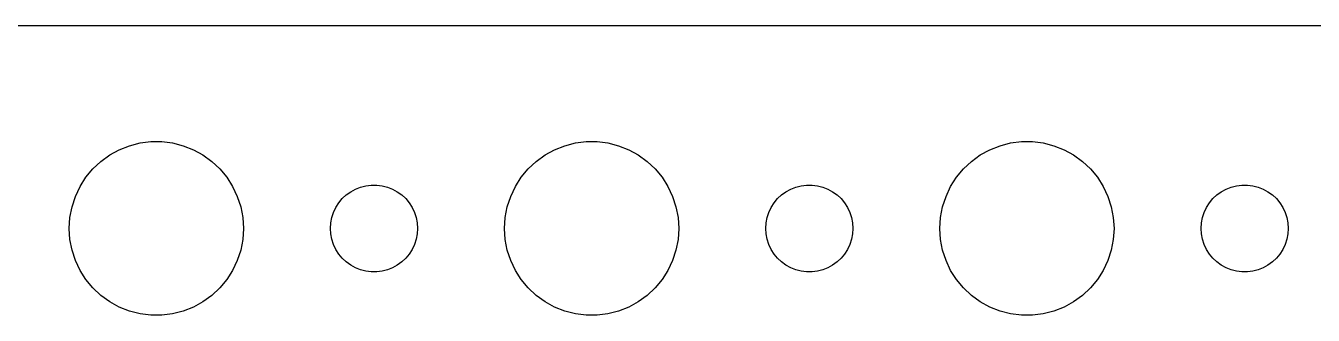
# Model space of a CAD drawing. Header units: metres. Extents: x -164 to 164, y -37 to 37.
# Drawn here: x 78 to 122.36, y 27.01 to 36.99 of the extents above; entities that cross this region are included whole.
import ezdxf

# ---------------------------------------------------------------- set-up
doc = ezdxf.new("R2010")
doc.units = ezdxf.units.M

msp = doc.modelspace()

# ---------------------------------------------------------------- linework, layer by layer
for p, q in [((159.814, 36.9901), (-159.814, 36.9901)), ((81.2227, 32.7145), (81.573, 32.8532)), ((81.573, 32.8532), (81.9379, 32.9469)), ((81.9379, 32.9469), (82.3116, 32.9941)), ((82.3116, 32.9941), (82.6884, 32.9941)), ((82.6884, 32.9941), (83.0621, 32.9469)), ((83.0621, 32.9469), (83.427, 32.8532)), ((83.427, 32.8532), (83.7773, 32.7145)), ((96.2227, 32.7145), (96.573, 32.8532)), ((96.573, 32.8532), (96.9379, 32.9469)), ((96.9379, 32.9469), (97.3116, 32.9941)), ((97.3116, 32.9941), (97.6884, 32.9941)), ((97.6884, 32.9941), (98.0621, 32.9469)), ((98.0621, 32.9469), (98.427, 32.8532)), ((98.427, 32.8532), (98.7773, 32.7145)), ((111.223, 32.7145), (111.573, 32.8532)), ((111.573, 32.8532), (111.938, 32.9469)), ((111.938, 32.9469), (112.312, 32.9941)), ((112.312, 32.9941), (112.688, 32.9941)), ((112.688, 32.9941), (113.062, 32.9469)), ((113.062, 32.9469), (113.427, 32.8532)), ((113.427, 32.8532), (113.777, 32.7145)), ((80.5877, 32.3115), (80.8925, 32.533)), ((80.8925, 32.533), (81.2227, 32.7145)), ((83.7773, 32.7145), (84.1075, 32.533)), ((84.1075, 32.533), (84.4123, 32.3115)), ((95.5877, 32.3115), (95.8925, 32.533)), ((95.8925, 32.533), (96.2227, 32.7145)), ((98.7773, 32.7145), (99.1075, 32.533)), ((99.1075, 32.533), (99.4123, 32.3115)), ((110.588, 32.3115), (110.893, 32.533)), ((110.893, 32.533), (111.223, 32.7145)), ((113.777, 32.7145), (114.107, 32.533)), ((114.107, 32.533), (114.412, 32.3115)), ((80.073, 31.7634), (80.3131, 32.0536)), ((80.3131, 32.0536), (80.5877, 32.3115)), ((84.4123, 32.3115), (84.6869, 32.0536)), ((84.6869, 32.0536), (84.927, 31.7634)), ((95.073, 31.7634), (95.3131, 32.0536)), ((95.3131, 32.0536), (95.5877, 32.3115)), ((99.4123, 32.3115), (99.6869, 32.0536)), ((99.6869, 32.0536), (99.927, 31.7634)), ((110.073, 31.7634), (110.313, 32.0536)), ((110.313, 32.0536), (110.588, 32.3115)), ((114.412, 32.3115), (114.687, 32.0536)), ((114.687, 32.0536), (114.927, 31.7634)), ((79.8711, 31.4453), (80.073, 31.7634)), ((84.927, 31.7634), (85.1289, 31.4453)), ((94.8711, 31.4453), (95.073, 31.7634)), ((99.927, 31.7634), (100.129, 31.4453)), ((109.871, 31.4453), (110.073, 31.7634)), ((114.927, 31.7634), (115.129, 31.4453)), ((79.5943, 30.7461), (79.7107, 31.1044)), ((79.7107, 31.1044), (79.8711, 31.4453)), ((85.1289, 31.4453), (85.2893, 31.1044)), ((85.2893, 31.1044), (85.4057, 30.7461)), ((88.9065, 31.0268), (89.0439, 31.1558)), ((89.0439, 31.1558), (89.1963, 31.2665)), ((89.1963, 31.2665), (89.3613, 31.3572)), ((89.3613, 31.3572), (89.5365, 31.4266)), ((89.5365, 31.4266), (89.7189, 31.4734)), ((89.7189, 31.4734), (89.9058, 31.497)), ((89.9058, 31.497), (90.0942, 31.497)), ((90.0942, 31.497), (90.2811, 31.4734)), ((90.2811, 31.4734), (90.4635, 31.4266)), ((90.4635, 31.4266), (90.6387, 31.3572)), ((90.6387, 31.3572), (90.8037, 31.2665)), ((90.8037, 31.2665), (90.9561, 31.1558)), ((90.9561, 31.1558), (91.0934, 31.0268)), ((94.5943, 30.7461), (94.7107, 31.1044)), ((94.7107, 31.1044), (94.8711, 31.4453)), ((100.129, 31.4453), (100.289, 31.1044)), ((100.289, 31.1044), (100.406, 30.7461)), ((103.907, 31.0268), (104.044, 31.1558)), ((104.044, 31.1558), (104.196, 31.2665)), ((104.196, 31.2665), (104.361, 31.3572)), ((104.361, 31.3572), (104.536, 31.4266)), ((104.536, 31.4266), (104.719, 31.4734)), ((104.719, 31.4734), (104.906, 31.497)), ((104.906, 31.497), (105.094, 31.497)), ((105.094, 31.497), (105.281, 31.4734)), ((105.281, 31.4734), (105.464, 31.4266)), ((105.464, 31.4266), (105.639, 31.3572)), ((105.639, 31.3572), (105.804, 31.2665)), ((105.804, 31.2665), (105.956, 31.1558)), ((105.956, 31.1558), (106.093, 31.0268)), ((109.594, 30.7461), (109.711, 31.1044)), ((109.711, 31.1044), (109.871, 31.4453)), ((115.129, 31.4453), (115.289, 31.1044)), ((115.289, 31.1044), (115.406, 30.7461)), ((118.907, 31.0268), (119.044, 31.1558)), ((119.044, 31.1558), (119.196, 31.2665)), ((119.196, 31.2665), (119.361, 31.3572)), ((119.361, 31.3572), (119.536, 31.4266)), ((119.536, 31.4266), (119.719, 31.4734)), ((119.719, 31.4734), (119.906, 31.497)), ((119.906, 31.497), (120.094, 31.497)), ((120.094, 31.497), (120.281, 31.4734)), ((120.281, 31.4734), (120.464, 31.4266)), ((120.464, 31.4266), (120.639, 31.3572)), ((120.639, 31.3572), (120.804, 31.2665)), ((120.804, 31.2665), (120.956, 31.1558)), ((120.956, 31.1558), (121.093, 31.0268)), ((79.5237, 30.376), (79.5943, 30.7461)), ((85.4057, 30.7461), (85.4763, 30.376)), ((88.6053, 30.5522), (88.6855, 30.7226)), ((88.6855, 30.7226), (88.7865, 30.8817)), ((88.7865, 30.8817), (88.9065, 31.0268)), ((91.0934, 31.0268), (91.2135, 30.8817)), ((91.2135, 30.8817), (91.3145, 30.7226)), ((91.3145, 30.7226), (91.3947, 30.5522)), ((94.5237, 30.376), (94.5943, 30.7461)), ((100.406, 30.7461), (100.476, 30.376)), ((103.605, 30.5522), (103.686, 30.7226)), ((103.686, 30.7226), (103.786, 30.8817)), ((103.786, 30.8817), (103.907, 31.0268)), ((106.093, 31.0268), (106.214, 30.8817)), ((106.214, 30.8817), (106.314, 30.7226)), ((106.314, 30.7226), (106.395, 30.5522)), ((109.524, 30.376), (109.594, 30.7461)), ((115.406, 30.7461), (115.476, 30.376)), ((118.605, 30.5522), (118.686, 30.7226)), ((118.686, 30.7226), (118.786, 30.8817)), ((118.786, 30.8817), (118.907, 31.0268)), ((121.093, 31.0268), (121.214, 30.8817)), ((121.214, 30.8817), (121.314, 30.7226)), ((121.314, 30.7226), (121.395, 30.5522)), ((79.5, 30), (79.5237, 30.376)), ((85.4763, 30.376), (85.5, 30)), ((88.5, 30), (88.5118, 30.188)), ((88.5118, 30.188), (88.5471, 30.373)), ((88.5471, 30.373), (88.6053, 30.5522)), ((91.3947, 30.5522), (91.4529, 30.373)), ((91.4529, 30.373), (91.4882, 30.188)), ((91.4882, 30.188), (91.5, 30)), ((94.5, 30), (94.5237, 30.376)), ((100.476, 30.376), (100.5, 30)), ((103.5, 30), (103.512, 30.188)), ((103.512, 30.188), (103.547, 30.373)), ((103.547, 30.373), (103.605, 30.5522)), ((106.395, 30.5522), (106.453, 30.373)), ((106.453, 30.373), (106.488, 30.188)), ((106.488, 30.188), (106.5, 30)), ((109.5, 30), (109.524, 30.376)), ((115.476, 30.376), (115.5, 30)), ((118.5, 30), (118.512, 30.188)), ((118.512, 30.188), (118.547, 30.373)), ((118.547, 30.373), (118.605, 30.5522)), ((121.395, 30.5522), (121.453, 30.373)), ((121.453, 30.373), (121.488, 30.188)), ((121.488, 30.188), (121.5, 30)), ((79.5237, 29.624), (79.5, 30)), ((85.5, 30), (85.4763, 29.624)), ((88.5118, 29.812), (88.5, 30)), ((88.5471, 29.627), (88.5118, 29.812)), ((91.4882, 29.812), (91.4529, 29.627)), ((91.5, 30), (91.4882, 29.812)), ((94.5237, 29.624), (94.5, 30)), ((100.5, 30), (100.476, 29.624)), ((103.512, 29.812), (103.5, 30)), ((103.547, 29.627), (103.512, 29.812)), ((106.488, 29.812), (106.453, 29.627)), ((106.5, 30), (106.488, 29.812)), ((109.524, 29.624), (109.5, 30)), ((115.5, 30), (115.476, 29.624)), ((118.512, 29.812), (118.5, 30)), ((118.547, 29.627), (118.512, 29.812)), ((121.488, 29.812), (121.453, 29.627)), ((121.5, 30), (121.488, 29.812)), ((79.5943, 29.2539), (79.5237, 29.624)), ((85.4763, 29.624), (85.4057, 29.2539)), ((88.6053, 29.4478), (88.5471, 29.627)), ((88.6855, 29.2774), (88.6053, 29.4478)), ((91.3947, 29.4478), (91.3145, 29.2774)), ((91.4529, 29.627), (91.3947, 29.4478)), ((94.5943, 29.2539), (94.5237, 29.624)), ((100.476, 29.624), (100.406, 29.2539)), ((103.605, 29.4478), (103.547, 29.627)), ((103.686, 29.2774), (103.605, 29.4478)), ((106.395, 29.4478), (106.314, 29.2774)), ((106.453, 29.627), (106.395, 29.4478)), ((109.594, 29.2539), (109.524, 29.624)), ((115.476, 29.624), (115.406, 29.2539)), ((118.605, 29.4478), (118.547, 29.627)), ((118.686, 29.2774), (118.605, 29.4478)), ((121.395, 29.4478), (121.314, 29.2774)), ((121.453, 29.627), (121.395, 29.4478)), ((79.7107, 28.8956), (79.5943, 29.2539)), ((79.8711, 28.5547), (79.7107, 28.8956)), ((85.2893, 28.8956), (85.1289, 28.5547)), ((85.4057, 29.2539), (85.2893, 28.8956)), ((88.7865, 29.1183), (88.6855, 29.2774)), ((88.9065, 28.9732), (88.7865, 29.1183)), ((89.0439, 28.8442), (88.9065, 28.9732)), ((89.1963, 28.7335), (89.0439, 28.8442)), ((90.9561, 28.8442), (90.8037, 28.7335)), ((91.0934, 28.9732), (90.9561, 28.8442)), ((91.2135, 29.1183), (91.0934, 28.9732)), ((91.3145, 29.2774), (91.2135, 29.1183)), ((94.7107, 28.8956), (94.5943, 29.2539)), ((94.8711, 28.5547), (94.7107, 28.8956)), ((100.289, 28.8956), (100.129, 28.5547)), ((100.406, 29.2539), (100.289, 28.8956)), ((103.786, 29.1183), (103.686, 29.2774)), ((103.907, 28.9732), (103.786, 29.1183)), ((104.044, 28.8442), (103.907, 28.9732)), ((104.196, 28.7335), (104.044, 28.8442)), ((105.956, 28.8442), (105.804, 28.7335)), ((106.093, 28.9732), (105.956, 28.8442)), ((106.214, 29.1183), (106.093, 28.9732)), ((106.314, 29.2774), (106.214, 29.1183)), ((109.711, 28.8956), (109.594, 29.2539)), ((109.871, 28.5547), (109.711, 28.8956)), ((115.289, 28.8956), (115.129, 28.5547)), ((115.406, 29.2539), (115.289, 28.8956)), ((118.786, 29.1183), (118.686, 29.2774)), ((118.907, 28.9732), (118.786, 29.1183)), ((119.044, 28.8442), (118.907, 28.9732)), ((119.196, 28.7335), (119.044, 28.8442)), ((120.956, 28.8442), (120.804, 28.7335)), ((121.093, 28.9732), (120.956, 28.8442)), ((121.214, 29.1183), (121.093, 28.9732)), ((121.314, 29.2774), (121.214, 29.1183)), ((80.073, 28.2366), (79.8711, 28.5547)), ((85.1289, 28.5547), (84.927, 28.2366)), ((89.3613, 28.6427), (89.1963, 28.7335)), ((89.5365, 28.5734), (89.3613, 28.6427)), ((89.7189, 28.5266), (89.5365, 28.5734)), ((89.9058, 28.503), (89.7189, 28.5266)), ((90.0942, 28.503), (89.9058, 28.503)), ((90.2811, 28.5266), (90.0942, 28.503)), ((90.4635, 28.5734), (90.2811, 28.5266)), ((90.6387, 28.6427), (90.4635, 28.5734)), ((90.8037, 28.7335), (90.6387, 28.6427)), ((95.073, 28.2366), (94.8711, 28.5547)), ((100.129, 28.5547), (99.927, 28.2366)), ((104.361, 28.6427), (104.196, 28.7335)), ((104.536, 28.5734), (104.361, 28.6427)), ((104.719, 28.5266), (104.536, 28.5734)), ((104.906, 28.503), (104.719, 28.5266)), ((105.094, 28.503), (104.906, 28.503)), ((105.281, 28.5266), (105.094, 28.503)), ((105.464, 28.5734), (105.281, 28.5266)), ((105.639, 28.6427), (105.464, 28.5734)), ((105.804, 28.7335), (105.639, 28.6427)), ((110.073, 28.2366), (109.871, 28.5547)), ((115.129, 28.5547), (114.927, 28.2366)), ((119.361, 28.6427), (119.196, 28.7335)), ((119.536, 28.5734), (119.361, 28.6427)), ((119.719, 28.5266), (119.536, 28.5734)), ((119.906, 28.503), (119.719, 28.5266)), ((120.094, 28.503), (119.906, 28.503)), ((120.281, 28.5266), (120.094, 28.503)), ((120.464, 28.5734), (120.281, 28.5266)), ((120.639, 28.6427), (120.464, 28.5734)), ((120.804, 28.7335), (120.639, 28.6427)), ((80.3131, 27.9464), (80.073, 28.2366)), ((84.927, 28.2366), (84.6869, 27.9464)), ((95.3131, 27.9464), (95.073, 28.2366)), ((99.927, 28.2366), (99.6869, 27.9464)), ((110.313, 27.9464), (110.073, 28.2366)), ((114.927, 28.2366), (114.687, 27.9464)), ((80.5877, 27.6884), (80.3131, 27.9464)), ((80.8925, 27.467), (80.5877, 27.6884)), ((84.4123, 27.6884), (84.1075, 27.467)), ((84.6869, 27.9464), (84.4123, 27.6884)), ((95.5877, 27.6884), (95.3131, 27.9464)), ((95.8925, 27.467), (95.5877, 27.6884)), ((99.4123, 27.6884), (99.1075, 27.467)), ((99.6869, 27.9464), (99.4123, 27.6884)), ((110.588, 27.6884), (110.313, 27.9464)), ((110.893, 27.467), (110.588, 27.6884)), ((114.412, 27.6884), (114.107, 27.467)), ((114.687, 27.9464), (114.412, 27.6884)), ((81.2227, 27.2855), (80.8925, 27.467)), ((81.573, 27.1468), (81.2227, 27.2855)), ((81.9379, 27.0531), (81.573, 27.1468)), ((83.427, 27.1468), (83.0621, 27.0531)), ((83.7773, 27.2855), (83.427, 27.1468)), ((84.1075, 27.467), (83.7773, 27.2855)), ((96.2227, 27.2855), (95.8925, 27.467)), ((96.573, 27.1468), (96.2227, 27.2855)), ((96.9379, 27.0531), (96.573, 27.1468)), ((98.427, 27.1468), (98.0621, 27.0531)), ((98.7773, 27.2855), (98.427, 27.1468)), ((99.1075, 27.467), (98.7773, 27.2855)), ((111.223, 27.2855), (110.893, 27.467)), ((111.573, 27.1468), (111.223, 27.2855)), ((111.938, 27.0531), (111.573, 27.1468)), ((113.427, 27.1468), (113.062, 27.0531)), ((113.777, 27.2855), (113.427, 27.1468)), ((114.107, 27.467), (113.777, 27.2855)), ((82.3116, 27.0059), (81.9379, 27.0531)), ((82.6884, 27.0059), (82.3116, 27.0059)), ((83.0621, 27.0531), (82.6884, 27.0059)), ((97.3116, 27.0059), (96.9379, 27.0531)), ((97.6884, 27.0059), (97.3116, 27.0059)), ((98.0621, 27.0531), (97.6884, 27.0059)), ((112.312, 27.0059), (111.938, 27.0531)), ((112.688, 27.0059), (112.312, 27.0059)), ((113.062, 27.0531), (112.688, 27.0059))]:
    msp.add_line(p, q)

doc.saveas('drawing.dxf')
